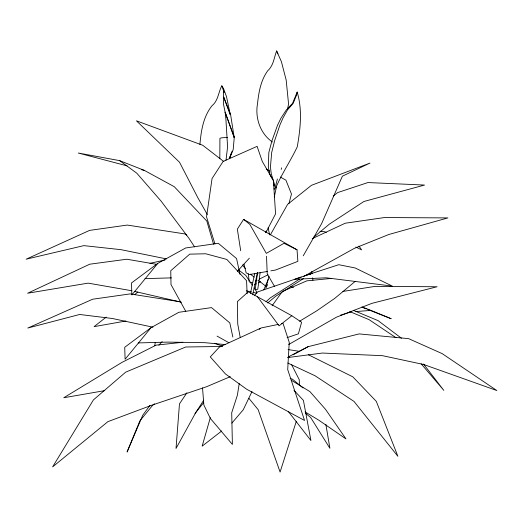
<?xml version="1.0" encoding="UTF-8"?>
<svg xmlns="http://www.w3.org/2000/svg" width="523" height="523" viewBox="0 0 523 523"><rect width="100%" height="100%" fill="white"/><g stroke="black" fill="none" stroke-linecap="round" stroke-linejoin="round"><path stroke-width="0.78" d="M219.817 158.763L219.915 138.575A5.733 0.896 0.3 0 1 227.459 137.667M199.923 144.492C201.061 130.913 203.238 116.838 211.92 105.823C218.32 100.632 218.235 92.512 221.798 85.837L223.504 88.485L226.485 96.578L230.257 114.576M226.014 160.195L227.583 146.826L225.897 119.015L225.112 112.131L223.458 103.953L223.504 88.485M255.237 289.023L257.571 272.875M260.212 272.3L257.761 289.252L255.969 289.454M265.939 232.742L266.168 231.127M239.22 383.562L237.39 395.185L231.709 412.739L232.395 444.413L210.377 418.465L203.865 404.985L202.525 387.824M154.73 345.683L155.279 342.473M287.513 109.333L288.559 103.953L286.173 80.052L281.4 61.655L276.634 50.953C273.954 57.863 273.601 65.538 267.645 70.853C260.689 80.575 258.741 92.355 257.479 103.953C254.963 118.002 260.382 133.875 272.437 141.988M275.771 187.92C281.779 173.623 290.664 160.823 297.26 146.819C300.418 128.769 302.529 109.922 297.182 92.055L296.613 94.924L293.142 103.404L287.48 109.948L282.904 118.165L279.91 125.01L274.653 140.622L271.685 152.52L270.43 166.974L271.26 173.786L274.006 182.704L274.392 186.378M274.287 197.001L276.373 187.103M269.005 276.327L265.795 288.232L267.626 284.63M250.471 293.272L254.74 273.372M252.687 294.789L257.466 272.496M266.011 232.696L266.351 231.101M277.393 178.997L274.784 189.13L273.928 188.914M281.204 169.393L281.603 167.857M289.003 203.375L291.468 194L285.911 180.167L280.282 177.003M210.331 417.622L202.146 446.152L221.739 430.959M297.182 92.055L292.534 103.404L286.316 109.948L280.982 118.165L277.621 125.01L271.993 140.622L268.829 152.52L268.319 166.974L269.652 173.786L271.712 178.016M296.345 421.211L280.086 472.047L258.159 409.659L248.896 398.317M229.427 158.711L232.14 151.193M229.76 157.299L231.231 153.487M229.558 158.476L233.173 149.689L234.232 137.706L230.565 114.393L223.739 97.128L230.146 114.596M263.782 289.866L268.162 279.472M251.994 391.55L243.234 409.81L231.852 423.114M265.913 232.545L275.569 213.868L273.418 180.631L262.291 161.437L257.1 146.355L223.118 161.437L212.057 178.546L206.539 216.849L214.933 243.908M270.378 234.853L287.604 204.362L311.44 185.325L369.99 163.071L342.382 176.186L321.606 223.661L303.242 255.793M203.702 400.187L195.367 413.248L176.022 448.486L179.474 403.867L186.901 392.773M270.836 270.842L275.621 270.012L297.875 261.356L297.025 249.798L243.6 219.372L237.344 229.133L240.698 250.752M272.104 305.785L282.328 291.461L306.87 280.838L331.7 278.399M149.957 405.384L142.759 415.21L127.076 452.016L139.909 420.812L152.598 405.364L154.501 403.821M195.027 413.451L203.617 402.677M157.796 263.37L131.868 294.939L131.495 282.963L157.796 263.37L185.639 247.98L218.294 243.3L236.566 258.558L239.972 274.333M151.023 327.679L125.095 359.249L124.722 347.272L151.023 327.679L178.859 312.283L211.521 307.609L229.793 322.868L232.853 337.06M254.289 295.685L257.447 291.991L301.196 277.066M237.331 271.365L249.353 258.172M158.894 345.147L162.215 341.578M266.07 301.679L270.201 297.947L299.535 279.092M134.79 294.554L137.83 291.991M313.355 237.547L329.464 224.066L363.93 201.479L424.539 185.057L367.937 182.553L337.695 192.569L333.19 196.06M267.691 302.948L275.784 296.175L303.686 278.419M355.307 281.296L334.746 298.385L316.748 310.832L299.607 321.214M287.12 337.636L298.398 333.818L301.608 322.26L291.827 315.735L279.073 325.836L257.512 296.809L248.262 291.827L237.364 301.594L237.736 324.012L240.214 337.407M106.182 317.121L94.088 326.64L125.912 321.004M259.173 329.385L260.48 328.437M309.806 274.523L311.172 273.66L338.78 264.703L355.228 267.992L392.361 286.12L326.064 277.791L294.73 279.295L311.172 273.66L305.027 275.752M288.696 344.5L336.452 317.18L371.938 303.347L437.11 286.754L375.017 286.382L342.905 291.429M303.628 276.464L354.391 248.347L388.766 234.513L447.897 217.914L384.523 217.542L345.213 223.223L312.218 238.658M288.055 357.536L289.487 356.758M293.07 354.816L308.125 346.677L359.138 333.903L408.626 338.649L442.229 353.653L496.85 390.544L423.741 364.524L382.594 355.692L322.397 353.045L287.617 357.569M288.225 356.941L308.125 346.677M255.695 280.936L257.126 280.217M259.277 279.138L267.881 274.837M254.708 284.525L256.185 283.832M258.401 282.793L260.624 281.753M230.277 376.671L206.598 386.719L151.513 405.305L107.908 421.649L52.62 466.889L93.447 399.879L125.664 372.173L185.678 347.004L222.38 346.455M340.362 315.258L351.09 311.904M149.957 263.304L164.987 260.055M278.347 324.384L261.14 327.96L219.307 347.161L210.285 356.915L225.465 373.965L246.732 389.269L304.536 420.459L287.702 369.584L289.232 342.31L283.041 323.404L281.472 323.73M267.645 271.398L249.314 274.575L246.15 272.823L243.98 264.161M104.783 390.622L63.76 397.748L121.97 362.387L156.089 345.154L182.841 342.271M355.875 311.545L371.029 310.401L391.191 318.729L367.826 309.518M144.956 278.622L171.452 277.883M138.183 342.931L167.89 342.101L204.859 342.683L225.446 344.598M319.991 231.271L324.816 231.761L326.26 232.474M288.075 349.56L299.28 351.312M180.527 301.843L130.083 293.913L92.649 299.221L27.843 328.032L79.659 314.473L112.484 318.514L152.958 327.195M156.377 264.311L126.821 259.225L89.727 264.207L27.641 293.226L88.112 283.133L131.842 290.755M213.561 244.221L206.814 221.039L174.277 186.711L144.453 170.439L119.643 160.639L78.293 153.03L127.128 165.876M166.425 258.911L121.061 249.68L83.837 245.633L26.15 259.192L89.61 230.388L127.246 225.073L184.652 233.886L186.776 235.069M181.422 302.229L134.202 291.304M246.32 290.814L251.596 292.011M253.08 292.357L256.793 293.22L256.656 291.795L254.041 287.846M141.302 169.609L144.453 170.439M252.106 282.727L249.242 281.819L248.314 273.719M290.193 378.469L292.494 379.201L303.02 387.981M214.659 343.382L222.301 346.056M290.448 286.382L293.501 287.513M361.916 306.942L371.029 310.401M362.55 307.439L366.316 308.923M353.561 310.433L378.122 320.638L401.474 338.263M349.795 311.577L369.133 319.69L395.989 337.681M287.761 363.008L315.055 375.769L353.986 401.403L397.898 456.324L376.318 401.403L352.829 376.848L308.322 354.718M355.856 247.052L361.628 249.896L358.941 246.045M297.025 249.798L284.035 243.28L266.305 253.374L249.811 224.354L243.6 219.372M257.512 296.809L291.827 315.735M217.065 336.112L228.865 342.709M266.22 169.106L269.737 171.08M305.04 411.889L318.729 420.132L345.958 438.895L325.443 409.248L309.943 391.616L291.278 380.234M119.643 160.639L136.791 173.191L161.136 201.172L188.79 238.089L194.602 246.895M238.678 270.103L245.764 275.34L249.249 280.609M223.844 161.581L202.767 145.289L136.431 120.82L179.539 162.261L197.805 197.648L207.304 214.508M250.36 274.15L254.145 277.112M258.565 280.557L266.135 286.473M305.654 413.379L310.688 417.537L329.895 448.296L325.881 424.382M293.946 390.269L303.405 400.376L310.924 440.516L288.336 411.529M421.146 363.792L443.805 390.354L423.499 364.015M242.319 264.945L245.496 268.678M250.118 281.923L252.302 285.212M274.51 286.408L267.22 273.83L266.514 256.244M185.737 311.29L171.008 284.571L170.76 270.744L189.718 254.145L205.729 253.773L226.871 259.454L246.575 280.72L247.118 293.736M291.573 364.59L299.261 379.731L299.411 385.392M276.634 50.953L277.896 53.915M221.798 85.837L224.184 92.538M268.116 227.662L269.587 234.84M273.66 182.704L274.104 185.645M311.78 271.417L312.087 273.817M312.604 277.818L312.911 280.217M233.859 136.196L225.112 112.131L234.232 137.706L233.859 136.196"/></g></svg>
